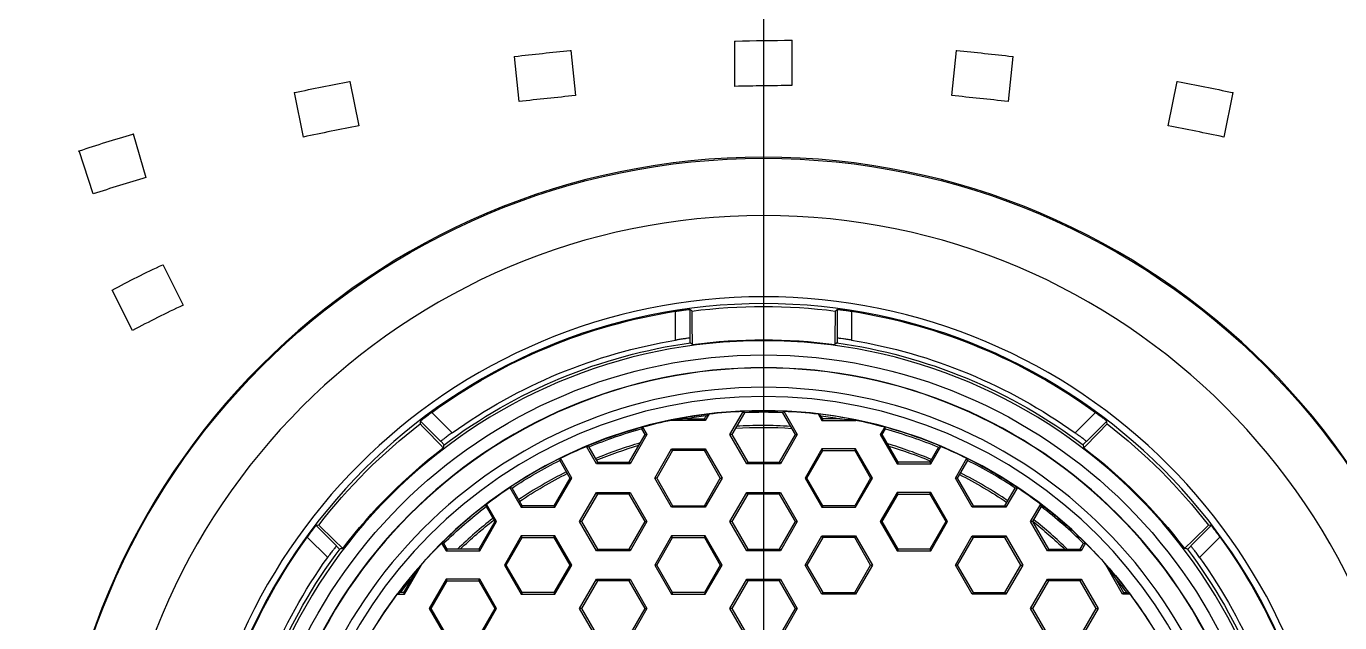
# Model space of a CAD drawing. Extents: x 0 to 474, y 0 to 347.
# Drawn here: x 132.24 to 155.33, y 139.22 to 149.7 of the extents above; entities that cross this region are included whole.
import ezdxf

# ---------------------------------------------------------------- set-up
doc = ezdxf.new("R2010")
doc.units = 0
doc.header["$LTSCALE"] = 10
doc.header["$MEASUREMENT"] = 0
doc.linetypes.add('CENTER', pattern=[2, 1.25, -0.25, 0.25, -0.25])
doc.layers.get('0').update_dxf_attribs({"linetype": 'CONTINUOUS'})

msp = doc.modelspace()

# ---------------------------------------------------------------- linework, layer by layer
at = {"color": 1, "linetype": 'CENTER'}
msp.add_line((145.204, 98.394), (145.204, 171.397), dxfattribs=at)
at = {"linetype": 'Continuous'}
for p, q in [((144.698, 148.641), (144.698, 149.436)), ((145.699, 149.449), (145.699, 148.654)), ((140.904, 148.375), (140.821, 149.165)), ((141.811, 149.268), (141.893, 148.478)), ((148.509, 148.478), (148.592, 149.268)), ((149.581, 149.165), (149.499, 148.375)), ((137.93, 148.727), (138.087, 147.948)), ((152.315, 147.948), (152.472, 148.727)), ((137.112, 147.751), (136.955, 148.531)), ((153.448, 148.531), (153.291, 147.751)), ((134.117, 147.805), (134.345, 147.043)), ((133.417, 146.752), (133.168, 147.506)), ((134.64, 145.51), (134.997, 144.798)), ((134.107, 144.352), (133.75, 145.064)), ((143.654, 144.184), (143.654, 144.691)), ((143.904, 144.725), (143.904, 144.22)), ((146.499, 144.22), (146.499, 144.725)), ((146.749, 144.691), (146.749, 144.184)), ((143.902, 144.222), (143.902, 144.135)), ((146.502, 144.135), (146.502, 144.222)), ((144.61, 142.525), (144.848, 142.938)), ((145.556, 142.938), (145.794, 142.525)), ((139.526, 142.407), (139.169, 142.764)), ((139.37, 142.916), (139.728, 142.558)), ((144.177, 142.775), (143.583, 142.775)), ((143.861, 142.804), (144.16, 142.804)), ((144.16, 142.804), (144.188, 142.852)), ((144.16, 142.804), (144.177, 142.775)), ((144.242, 142.888), (144.177, 142.775)), ((144.865, 142.91), (144.643, 142.525)), ((145.761, 142.525), (145.539, 142.91)), ((146.162, 142.888), (146.227, 142.775)), ((146.244, 142.804), (146.216, 142.852)), ((146.244, 142.804), (146.227, 142.775)), ((146.227, 142.775), (146.821, 142.775)), ((146.543, 142.804), (146.244, 142.804)), ((150.676, 142.558), (151.034, 142.916)), ((151.235, 142.764), (150.878, 142.407)), ((142.838, 142.041), (143.118, 142.525)), ((143.151, 142.525), (142.855, 142.012)), ((143.118, 142.525), (143.06, 142.625)), ((143.074, 142.659), (143.151, 142.525)), ((143.118, 142.525), (143.151, 142.525)), ((144.906, 142.012), (144.61, 142.525)), ((144.643, 142.525), (144.61, 142.525)), ((144.643, 142.525), (144.922, 142.041)), ((145.481, 142.041), (145.761, 142.525)), ((145.794, 142.525), (145.498, 142.012)), ((145.761, 142.525), (145.794, 142.525)), ((147.33, 142.659), (147.252, 142.525)), ((147.252, 142.525), (147.549, 142.012)), ((147.286, 142.525), (147.252, 142.525)), ((147.286, 142.525), (147.344, 142.625)), ((147.565, 142.041), (147.286, 142.525)), ((139.588, 142.348), (139.526, 142.41)), ((142.263, 142.012), (142.086, 142.318)), ((142.128, 142.304), (142.28, 142.041)), ((143.288, 141.762), (143.584, 142.275)), ((143.601, 142.246), (143.322, 141.762)), ((143.584, 142.275), (144.177, 142.275)), ((143.601, 142.246), (143.584, 142.275)), ((144.16, 142.246), (143.601, 142.246)), ((144.16, 142.246), (144.177, 142.275)), ((144.439, 141.762), (144.16, 142.246)), ((144.177, 142.275), (144.473, 141.762)), ((146.227, 142.275), (145.931, 141.762)), ((145.964, 141.762), (146.244, 142.246)), ((146.819, 142.275), (146.227, 142.275)), ((146.244, 142.246), (146.227, 142.275)), ((146.244, 142.246), (146.803, 142.246)), ((146.803, 142.246), (146.819, 142.275)), ((146.803, 142.246), (147.082, 141.762)), ((147.116, 141.762), (146.819, 142.275)), ((148.276, 142.304), (148.124, 142.041)), ((148.141, 142.012), (148.318, 142.318)), ((150.877, 142.41), (150.816, 142.348)), ((141.618, 142.071), (141.796, 141.762)), ((141.83, 141.762), (141.629, 142.11)), ((142.28, 142.041), (142.263, 142.012)), ((142.855, 142.012), (142.263, 142.012)), ((142.28, 142.041), (142.838, 142.041)), ((142.838, 142.041), (142.855, 142.012)), ((144.922, 142.041), (144.906, 142.012)), ((145.498, 142.012), (144.906, 142.012)), ((144.922, 142.041), (145.481, 142.041)), ((145.481, 142.041), (145.498, 142.012)), ((147.565, 142.041), (147.549, 142.012)), ((147.549, 142.012), (148.141, 142.012)), ((148.124, 142.041), (147.565, 142.041)), ((148.124, 142.041), (148.141, 142.012)), ((148.574, 141.762), (148.774, 142.11)), ((148.786, 142.071), (148.607, 141.762)), ((140.741, 141.597), (140.942, 141.249)), ((140.958, 141.278), (140.78, 141.588)), ((141.796, 141.762), (141.517, 141.278)), ((141.534, 141.249), (141.83, 141.762)), ((141.796, 141.762), (141.83, 141.762)), ((143.584, 141.249), (143.288, 141.762)), ((143.322, 141.762), (143.288, 141.762)), ((143.322, 141.762), (143.601, 141.278)), ((144.16, 141.278), (144.439, 141.762)), ((144.473, 141.762), (144.177, 141.249)), ((144.439, 141.762), (144.473, 141.762)), ((145.931, 141.762), (146.227, 141.249)), ((145.964, 141.762), (145.931, 141.762)), ((146.244, 141.278), (145.964, 141.762)), ((147.082, 141.762), (146.803, 141.278)), ((146.819, 141.249), (147.116, 141.762)), ((147.082, 141.762), (147.116, 141.762)), ((148.607, 141.762), (148.574, 141.762)), ((148.87, 141.249), (148.574, 141.762)), ((148.607, 141.762), (148.887, 141.278)), ((149.445, 141.278), (149.624, 141.588)), ((149.663, 141.597), (149.462, 141.249)), ((140.508, 140.999), (140.332, 141.305)), ((141.967, 140.999), (142.263, 141.512)), ((142.28, 141.483), (142, 140.999)), ((142.263, 141.512), (142.855, 141.512)), ((142.28, 141.483), (142.263, 141.512)), ((142.838, 141.483), (142.28, 141.483)), ((142.838, 141.483), (142.855, 141.512)), ((143.118, 140.999), (142.838, 141.483)), ((142.855, 141.512), (143.151, 140.999)), ((144.61, 140.999), (144.906, 141.512)), ((144.922, 141.483), (144.643, 140.999)), ((144.906, 141.512), (145.498, 141.512)), ((144.922, 141.483), (144.906, 141.512)), ((145.481, 141.483), (144.922, 141.483)), ((145.481, 141.483), (145.498, 141.512)), ((145.761, 140.999), (145.481, 141.483)), ((145.498, 141.512), (145.794, 140.999)), ((147.549, 141.512), (147.252, 140.999)), ((147.286, 140.999), (147.565, 141.483)), ((147.565, 141.483), (147.549, 141.512)), ((148.141, 141.512), (147.549, 141.512)), ((147.565, 141.483), (148.124, 141.483)), ((148.124, 141.483), (148.141, 141.512)), ((148.124, 141.483), (148.403, 140.999)), ((148.437, 140.999), (148.141, 141.512)), ((149.895, 140.999), (150.072, 141.305)), ((140.323, 141.262), (140.475, 140.999)), ((140.958, 141.278), (140.942, 141.249)), ((140.942, 141.249), (141.534, 141.249)), ((141.517, 141.278), (140.958, 141.278)), ((141.517, 141.278), (141.534, 141.249)), ((143.601, 141.278), (143.584, 141.249)), ((144.177, 141.249), (143.584, 141.249)), ((143.601, 141.278), (144.16, 141.278)), ((144.16, 141.278), (144.177, 141.249)), ((146.244, 141.278), (146.227, 141.249)), ((146.227, 141.249), (146.819, 141.249)), ((146.803, 141.278), (146.244, 141.278)), ((146.803, 141.278), (146.819, 141.249)), ((148.887, 141.278), (148.87, 141.249)), ((149.462, 141.249), (148.87, 141.249)), ((148.887, 141.278), (149.445, 141.278)), ((149.445, 141.278), (149.462, 141.249)), ((150.081, 141.262), (149.929, 140.999)), ((137.334, 140.929), (137.691, 140.572)), ((140.475, 140.999), (140.196, 140.515)), ((140.212, 140.486), (140.508, 140.999)), ((140.475, 140.999), (140.508, 140.999)), ((142, 140.999), (141.967, 140.999)), ((142.263, 140.486), (141.967, 140.999)), ((142, 140.999), (142.28, 140.515)), ((142.838, 140.515), (143.118, 140.999)), ((143.151, 140.999), (142.855, 140.486)), ((143.118, 140.999), (143.151, 140.999)), ((144.906, 140.486), (144.61, 140.999)), ((144.643, 140.999), (144.61, 140.999)), ((144.643, 140.999), (144.922, 140.515)), ((145.481, 140.515), (145.761, 140.999)), ((145.794, 140.999), (145.498, 140.486)), ((145.761, 140.999), (145.794, 140.999)), ((147.286, 140.999), (147.252, 140.999)), ((147.252, 140.999), (147.549, 140.486)), ((147.565, 140.515), (147.286, 140.999)), ((148.403, 140.999), (148.124, 140.515)), ((148.141, 140.486), (148.437, 140.999)), ((148.403, 140.999), (148.437, 140.999)), ((150.191, 140.486), (149.895, 140.999)), ((149.929, 140.999), (149.895, 140.999)), ((149.929, 140.999), (150.208, 140.515)), ((152.713, 140.572), (153.07, 140.929)), ((137.539, 140.37), (137.181, 140.728)), ((139.542, 140.621), (139.62, 140.486)), ((139.637, 140.515), (139.579, 140.616)), ((140.942, 140.749), (140.645, 140.236)), ((140.679, 140.236), (140.958, 140.72)), ((140.958, 140.72), (140.942, 140.749)), ((141.534, 140.749), (140.942, 140.749)), ((140.958, 140.72), (141.517, 140.72)), ((141.517, 140.72), (141.534, 140.749)), ((141.517, 140.72), (141.796, 140.236)), ((141.83, 140.236), (141.534, 140.749)), ((143.584, 140.749), (143.288, 140.236)), ((143.322, 140.236), (143.601, 140.72)), ((144.177, 140.749), (143.584, 140.749)), ((143.601, 140.72), (143.584, 140.749)), ((143.601, 140.72), (144.16, 140.72)), ((144.16, 140.72), (144.177, 140.749)), ((144.16, 140.72), (144.439, 140.236)), ((144.473, 140.236), (144.177, 140.749)), ((145.931, 140.236), (146.227, 140.749)), ((146.244, 140.72), (145.964, 140.236)), ((146.227, 140.749), (146.819, 140.749)), ((146.244, 140.72), (146.227, 140.749)), ((146.803, 140.72), (146.244, 140.72)), ((146.803, 140.72), (146.819, 140.749)), ((147.082, 140.236), (146.803, 140.72)), ((146.819, 140.749), (147.116, 140.236)), ((148.574, 140.236), (148.87, 140.749)), ((148.887, 140.72), (148.607, 140.236)), ((148.87, 140.749), (149.462, 140.749)), ((148.887, 140.72), (148.87, 140.749)), ((149.445, 140.72), (148.887, 140.72)), ((149.445, 140.72), (149.462, 140.749)), ((149.725, 140.236), (149.445, 140.72)), ((149.462, 140.749), (149.758, 140.236)), ((150.767, 140.515), (150.825, 140.616)), ((150.861, 140.621), (150.784, 140.486)), ((153.222, 140.728), (152.864, 140.37)), ((137.688, 140.571), (137.75, 140.509)), ((139.637, 140.515), (139.62, 140.486)), ((139.62, 140.486), (140.212, 140.486)), ((140.196, 140.515), (139.637, 140.515)), ((140.196, 140.515), (140.212, 140.486)), ((142.28, 140.515), (142.263, 140.486)), ((142.855, 140.486), (142.263, 140.486)), ((142.28, 140.515), (142.838, 140.515)), ((142.838, 140.515), (142.855, 140.486)), ((144.922, 140.515), (144.906, 140.486)), ((145.498, 140.486), (144.906, 140.486)), ((144.922, 140.515), (145.481, 140.515)), ((145.481, 140.515), (145.498, 140.486)), ((147.565, 140.515), (147.549, 140.486)), ((147.549, 140.486), (148.141, 140.486)), ((148.124, 140.515), (147.565, 140.515)), ((148.124, 140.515), (148.141, 140.486)), ((150.208, 140.515), (150.191, 140.486)), ((150.784, 140.486), (150.191, 140.486)), ((150.208, 140.515), (150.767, 140.515)), ((150.767, 140.515), (150.784, 140.486)), ((152.654, 140.509), (152.716, 140.571)), ((138.891, 139.723), (139.188, 140.238)), ((140.679, 140.236), (140.645, 140.236)), ((140.645, 140.236), (140.942, 139.723)), ((140.958, 139.752), (140.679, 140.236)), ((141.796, 140.236), (141.517, 139.752)), ((141.534, 139.723), (141.83, 140.236)), ((141.796, 140.236), (141.83, 140.236)), ((143.288, 140.236), (143.584, 139.723)), ((143.322, 140.236), (143.288, 140.236)), ((143.601, 139.752), (143.322, 140.236)), ((144.439, 140.236), (144.16, 139.752)), ((144.177, 139.723), (144.473, 140.236)), ((144.439, 140.236), (144.473, 140.236)), ((146.227, 139.723), (145.931, 140.236)), ((145.964, 140.236), (145.931, 140.236)), ((145.964, 140.236), (146.244, 139.752)), ((146.803, 139.752), (147.082, 140.236)), ((147.116, 140.236), (146.819, 139.723)), ((147.082, 140.236), (147.116, 140.236)), ((148.87, 139.723), (148.574, 140.236)), ((148.607, 140.236), (148.574, 140.236)), ((148.607, 140.236), (148.887, 139.752)), ((149.445, 139.752), (149.725, 140.236)), ((149.758, 140.236), (149.462, 139.723)), ((149.725, 140.236), (149.758, 140.236)), ((151.513, 139.723), (151.216, 140.238)), ((139.024, 140.011), (138.874, 139.752)), ((139.62, 139.986), (139.324, 139.473)), ((139.357, 139.473), (139.637, 139.957)), ((139.637, 139.957), (139.62, 139.986)), ((140.212, 139.986), (139.62, 139.986)), ((139.637, 139.957), (140.196, 139.957)), ((140.196, 139.957), (140.212, 139.986)), ((140.196, 139.957), (140.475, 139.473)), ((140.508, 139.473), (140.212, 139.986)), ((141.967, 139.473), (142.263, 139.986)), ((142.28, 139.957), (142, 139.473)), ((142.28, 139.957), (142.263, 139.986)), ((142.263, 139.986), (142.855, 139.986)), ((142.838, 139.957), (142.28, 139.957)), ((142.838, 139.957), (142.855, 139.986)), ((143.118, 139.473), (142.838, 139.957)), ((142.855, 139.986), (143.151, 139.473)), ((144.61, 139.473), (144.906, 139.986)), ((144.922, 139.957), (144.643, 139.473)), ((144.922, 139.957), (144.906, 139.986)), ((144.906, 139.986), (145.498, 139.986)), ((145.481, 139.957), (144.922, 139.957)), ((145.481, 139.957), (145.498, 139.986)), ((145.761, 139.473), (145.481, 139.957)), ((145.498, 139.986), (145.794, 139.473)), ((149.895, 139.473), (150.191, 139.986)), ((150.208, 139.957), (149.929, 139.473)), ((150.208, 139.957), (150.191, 139.986)), ((150.191, 139.986), (150.784, 139.986)), ((150.767, 139.957), (150.208, 139.957)), ((150.767, 139.957), (150.784, 139.986)), ((151.046, 139.473), (150.767, 139.957)), ((150.784, 139.986), (151.08, 139.473)), ((151.38, 140.011), (151.53, 139.752)), ((138.76, 139.723), (138.891, 139.723)), ((138.874, 139.752), (138.818, 139.752)), ((138.874, 139.752), (138.891, 139.723)), ((140.958, 139.752), (140.942, 139.723)), ((140.942, 139.723), (141.534, 139.723)), ((141.517, 139.752), (140.958, 139.752)), ((141.517, 139.752), (141.534, 139.723)), ((143.601, 139.752), (143.584, 139.723)), ((143.584, 139.723), (144.177, 139.723)), ((144.16, 139.752), (143.601, 139.752)), ((144.16, 139.752), (144.177, 139.723)), ((146.244, 139.752), (146.227, 139.723)), ((146.819, 139.723), (146.227, 139.723)), ((146.244, 139.752), (146.803, 139.752)), ((146.803, 139.752), (146.819, 139.723)), ((148.887, 139.752), (148.87, 139.723)), ((149.462, 139.723), (148.87, 139.723)), ((148.887, 139.752), (149.445, 139.752)), ((149.445, 139.752), (149.462, 139.723)), ((151.53, 139.752), (151.513, 139.723)), ((151.644, 139.723), (151.513, 139.723)), ((151.53, 139.752), (151.586, 139.752)), ((139.357, 139.473), (139.324, 139.473)), ((139.324, 139.473), (139.62, 138.96)), ((139.637, 138.989), (139.357, 139.473)), ((140.475, 139.473), (140.196, 138.989)), ((140.212, 138.96), (140.508, 139.473)), ((140.475, 139.473), (140.508, 139.473)), ((142, 139.473), (141.967, 139.473)), ((142.263, 138.96), (141.967, 139.473)), ((142, 139.473), (142.28, 138.989)), ((142.838, 138.989), (143.118, 139.473)), ((143.151, 139.473), (142.855, 138.96)), ((143.118, 139.473), (143.151, 139.473)), ((144.906, 138.96), (144.61, 139.473)), ((144.643, 139.473), (144.61, 139.473)), ((144.643, 139.473), (144.922, 138.989)), ((145.481, 138.989), (145.761, 139.473)), ((145.794, 139.473), (145.498, 138.96)), ((145.761, 139.473), (145.794, 139.473)), ((149.929, 139.473), (149.895, 139.473)), ((150.191, 138.96), (149.895, 139.473)), ((149.929, 139.473), (150.208, 138.989)), ((150.767, 138.989), (151.046, 139.473)), ((151.08, 139.473), (150.784, 138.96)), ((151.046, 139.473), (151.08, 139.473))]:
    msp.add_line(p, q, dxfattribs=at)
at = {"linetype": 'Continuous', "extrusion": (0, 0, -1)}
for radius in [12.5, 11.477, 10.05, 9.93, 9.279, 8.805, 8.8, 8.461, 8.3, 8.054]:
    msp.add_circle((-145.202, 134.896), radius, dxfattribs=at)
at = {"linetype": 'Continuous'}
for radius in [12.482, 9.029]:
    msp.add_circle((145.202, 134.896), radius, dxfattribs=at)
at = {"linetype": 'Continuous', "extrusion": (0, 0, -1)}
for centre, radius, start, end in [((-142.624, 128.473), 18.815, 61.859, 64.8892), ((-145.202, 134.896), 9.88, 82.677, 97.323), ((-145.202, 134.896), 9.917, 53.978, 81.022), ((-145.202, 134.896), 9.917, 98.978, 126.022), ((-145.202, 134.896), 9.33, 52.9304, 82.0696), ((-145.202, 134.896), 9.417, 54.459, 80.541), ((-145.202, 134.896), 9.296, 82.2761, 97.7239), ((-145.202, 134.896), 9.33, 97.9304, 127.0696), ((-145.202, 134.896), 9.417, 99.459, 125.541), ((-145.202, 134.896), 8.05, 83.1523, 87.4811), ((-145.202, 134.896), 8.05, 87.4811, 92.5189), ((-145.202, 134.896), 8.05, 92.5189, 96.8477), ((-145.202, 134.896), 9.88, 37.677, 52.323), ((-145.202, 134.896), 8.05, 74.6706, 78.3889), ((-145.202, 134.896), 8.05, 78.391, 83.1523), ((-145.202, 134.896), 8.021, 97.2625, 99.6239), ((-145.202, 134.896), 8.05, 101.6111, 105.3294), ((-145.202, 134.896), 9.88, 127.677, 142.323), ((-145.202, 134.896), 8.05, 67.2286, 74.6706), ((-145.181, 134.986), 7.667, 86.4669, 93.8566), ((-145.202, 134.896), 8.021, 105.4892, 112.5365), ((-145.202, 134.896), 9.296, 37.2761, 52.7239), ((-145.202, 134.896), 8.05, 63.6532, 67.2286), ((-145.181, 134.986), 7.667, 67.6083, 73.5582), ((-145.181, 134.986), 7.667, 106.835, 112.6662), ((-145.202, 134.896), 8.05, 112.7714, 116.3468), ((-145.202, 134.896), 9.296, 127.2761, 142.7239), ((-145.202, 134.896), 8.021, 56.541, 63.459), ((-145.202, 134.896), 8.05, 116.3468, 123.6532), ((-145.181, 134.986), 7.667, 56.1806, 63.418), ((-145.181, 134.986), 7.667, 116.8539, 124.0914), ((-145.202, 134.896), 8.05, 52.7714, 56.3468), ((-145.202, 134.896), 8.05, 123.6532, 127.2286), ((-145.202, 134.896), 8.05, 127.2286, 134.6706), ((-145.202, 134.896), 8.021, 45.4892, 52.5365), ((-145.181, 134.986), 7.667, 46.1513, 51.9852), ((-145.181, 134.986), 7.667, 128.2867, 133.8497), ((-145.202, 134.896), 9.917, 8.978, 36.022), ((-145.202, 134.896), 8.05, 41.6111, 45.3294), ((-145.202, 134.896), 8.05, 134.6706, 138.3889), ((-145.202, 134.896), 9.917, 143.978, 171.022), ((-145.202, 134.896), 9.33, 7.9304, 37.0696), ((-145.202, 134.896), 9.33, 142.9304, 172.0696), ((-145.202, 134.896), 9.417, 9.459, 35.541), ((-145.202, 134.896), 8.05, 138.391, 143.1523), ((-145.202, 134.896), 9.417, 144.459, 170.541), ((-145.202, 134.896), 8.021, 37.2625, 39.6239), ((-145.202, 134.896), 8.05, 32.5189, 36.8477), ((-145.202, 134.896), 8.05, 143.1523, 147.4811)]:
    msp.add_arc(centre, radius, start, end, dxfattribs=at)
at = {"linetype": 'Continuous'}
for centre, radius, start, end in [((142.624, 128.473), 18.019, 115.0438, 118.208), ((145.202, 134.896), 8.021, 97.2625, 99.6239), ((145.202, 134.896), 8.021, 87.5946, 92.4054), ((145.202, 134.896), 8.05, 78.391, 83.1523), ((145.202, 134.896), 8.021, 105.4892, 112.5365), ((145.181, 134.986), 7.7, 90, 93.3694), ((145.181, 134.986), 7.7, 86.3044, 90), ((145.202, 134.896), 8.05, 67.2286, 74.6706), ((145.181, 134.986), 7.7, 106.1888, 112.4325), ((145.181, 134.986), 7.7, 67.2975, 73.4231), ((145.202, 134.896), 8.05, 116.3468, 123.6532), ((145.202, 134.896), 8.021, 56.541, 63.459), ((145.181, 134.986), 7.7, 116.6006, 123.8062), ((145.181, 134.986), 7.7, 55.9237, 63.1294), ((145.202, 134.896), 8.05, 127.2286, 134.6706), ((145.202, 134.896), 8.021, 45.4892, 52.5365), ((145.181, 134.986), 7.7, 127.9856, 134.1112), ((145.181, 134.986), 7.7, 45.8887, 51.7444), ((145.202, 134.896), 8.05, 138.391, 143.1523), ((145.202, 134.896), 8.021, 37.2625, 39.6239)]:
    msp.add_arc(centre, radius, start, end, dxfattribs=at)
for centre, major_axis, ratio, start_param, end_param in [((102.115, 134.829), (47.684, 0.072), 0.428699, 0.500161, 0.501829), ((186.686, 135.207), (46.066, 0.335), 0.433149, 2.627668, 2.629368), ((109.892, 134.834), (39.642, 0.067), 0.454966, 0.536345, 0.538207), ((180.012, 134.97), (39.137, 0.081), 0.456554, 2.598416, 2.600292), ((174.51, 164.57), (32.535, 32.929), 0.432531, 2.629389, 2.631084), ((115.636, 164.729), (-32.799, 33.087), 0.431708, 3.649844, 3.651534), ((172.431, 161.087), (30.354, 29.23), 0.447144, 2.626337, 2.628135), ((121.121, 159.288), (-27.123, 27.46), 0.458254, 3.688332, 3.690223), ((115.095, 104.887), (33.357, 33.251), 0.430302, 0.504435, 0.506114), ((175.239, 105), (-33.288, 33.136), 0.43066, 5.776102, 5.777784), ((121.033, 111.206), (27.239, 26.72), 0.459634, 0.551265, 0.553169), ((170.352, 109.488), (-28.207, 28.485), 0.453565, 5.749269, 5.751119)]:
    msp.add_ellipse(centre, major_axis=major_axis, ratio=ratio, start_param=start_param, end_param=end_param, dxfattribs=at)
for points, degree, knots in [([(191.419, 138.884), (191.279, 139.426), (191, 140.511), (190.17, 142.59), (188.837, 145.049), (186.817, 147.714), (184.477, 150.085), (181.907, 152.176), (179.167, 154.011), (176.296, 155.618), (172.326, 157.485), (167.172, 159.326), (161.86, 160.565), (157.563, 161.215), (155.125, 161.456), (153.765, 161.548), (153.491, 161.565)], 3, [0, 0, 0, 0, 0.035512, 0.071015, 0.141937, 0.21272, 0.283328, 0.353864, 0.423782, 0.493639, 0.563819, 0.704051, 0.84303, 0.912598, 0.98245, 1, 1, 1, 1]), ([(129.724, 158.552), (129.528, 158.485), (128.561, 158.147), (126.858, 157.497), (124.666, 156.533), (122.573, 155.483), (120.577, 154.344), (118.67, 153.107), (116.967, 151.848), (115.451, 150.579), (114.114, 149.321), (112.855, 147.974), (111.687, 146.539), (110.68, 145.092), (109.827, 143.644), (109.123, 142.213), (108.53, 140.719), (108.063, 139.165), (107.734, 137.559), (107.556, 135.915), (107.537, 134.263), (107.677, 132.627), (107.967, 131.024), (108.4, 129.461), (108.962, 127.949), (109.685, 126.405), (110.58, 124.848), (111.651, 123.3), (112.823, 121.854), (114.077, 120.508), (115.517, 119.147), (117.163, 117.785), (119.023, 116.442), (120.968, 115.212), (122.985, 114.092), (125.071, 113.072), (127.232, 112.144), (129.479, 111.305), (132.019, 110.485), (134.868, 109.722), (137.288, 109.213), (139.027, 108.909), (140.014, 108.753), (140.934, 108.623), (141.75, 108.519), (142.428, 108.441), (142.977, 108.383), (143.409, 108.34), (143.767, 108.307), (144.105, 108.277), (144.499, 108.245), (145.056, 108.203), (145.762, 108.157), (146.573, 108.113), (147.414, 108.079), (148.418, 108.051), (149.609, 108.038), (151.01, 108.051), (152.508, 108.097), (153.831, 108.167), (154.954, 108.247), (155.823, 108.321), (156.635, 108.4), (157.343, 108.478), (157.925, 108.548), (158.368, 108.604), (158.684, 108.647), (158.922, 108.679), (159.171, 108.714), (159.495, 108.761), (159.922, 108.826), (160.453, 108.91), (161.083, 109.016), (162.055, 109.19), (163.381, 109.451), (165.065, 109.827), (166.869, 110.283), (168.105, 110.635), (168.741, 110.827)], 3, [0, 0, 0, 0, 0.005742, 0.028353, 0.050412, 0.071974, 0.093053, 0.113881, 0.134712, 0.151467, 0.16837, 0.185271, 0.202192, 0.219257, 0.233714, 0.248349, 0.263016, 0.277806, 0.29283, 0.307947, 0.323104, 0.338082, 0.352927, 0.367739, 0.38254, 0.397154, 0.414529, 0.431827, 0.44887, 0.465717, 0.482459, 0.503436, 0.524588, 0.545738, 0.566953, 0.588319, 0.609914, 0.631997, 0.654689, 0.683787, 0.713643, 0.723202, 0.73271, 0.741335, 0.748942, 0.755531, 0.760246, 0.764255, 0.767559, 0.770216, 0.77366, 0.778508, 0.785704, 0.79324, 0.800988, 0.808949, 0.820926, 0.833811, 0.84763, 0.862377, 0.870475, 0.87882, 0.886554, 0.89313, 0.898549, 0.902809, 0.905526, 0.907404, 0.909458, 0.912481, 0.916473, 0.921432, 0.927359, 0.934152, 0.948788, 0.964639, 0.981707, 1, 1, 1, 1]), ([(112.593, 134.895), (112.593, 138.529), (114.07, 142.022), (118.508, 147.646), (121.419, 149.865), (127.763, 153.308), (131.114, 154.517), (138.089, 156.15), (141.672, 156.555), (148.808, 156.604), (152.42, 156.253), (159.366, 154.697), (162.788, 153.475), (169.046, 150.015), (171.946, 147.754), (176.303, 142.075), (177.73, 138.523), (177.747, 133.148), (177.411, 131.336), (176.168, 127.957), (175.258, 126.371), (172.002, 122.085), (169.121, 119.818), (159.646, 114.569), (152.425, 113.171), (138.15, 113.257), (130.912, 114.781), (121.463, 119.901), (118.532, 122.123), (114.083, 127.741), (112.592, 131.262), (112.593, 134.895)], 3, [0, 0, 0, 0, 0.0625, 0.0625, 0.125, 0.125, 0.1875, 0.1875, 0.25, 0.25, 0.3125, 0.3125, 0.375, 0.375, 0.4375, 0.4375, 0.5, 0.5, 0.53125, 0.53125, 0.5625, 0.5625, 0.625, 0.625, 0.75, 0.75, 0.875, 0.875, 0.9375, 0.9375, 1, 1, 1, 1]), ([(174.846, 134.961), (174.803, 136.61), (174.51, 138.217), (173.315, 141.296), (172.472, 142.704), (169.408, 146.581), (166.758, 148.587), (161.045, 151.693), (157.952, 152.803), (151.608, 154.283), (148.397, 154.648), (138.658, 154.72), (132.109, 153.427), (123.509, 148.714), (120.866, 146.66), (116.883, 141.497), (115.577, 138.265), (115.539, 131.751), (116.81, 128.499), (120.742, 123.302), (123.368, 121.226), (129.056, 118.05), (132.162, 116.921), (138.477, 115.46), (141.765, 115.112), (148.259, 115.125), (151.52, 115.48), (157.88, 116.937), (160.937, 118.017), (166.72, 121.127), (169.379, 123.138), (172.432, 126.965), (173.289, 128.389), (174.19, 130.672), (174.43, 131.45), (174.749, 133.05), (174.803, 133.88), (174.843, 134.708)], 3, [0, 0, 0, 0, 0.03125, 0.03125, 0.0625, 0.0625, 0.125, 0.125, 0.1875, 0.1875, 0.25, 0.25, 0.375, 0.375, 0.4375, 0.4375, 0.5, 0.5, 0.5625, 0.5625, 0.625, 0.625, 0.6875, 0.6875, 0.75, 0.75, 0.8125, 0.8125, 0.875, 0.875, 0.9375, 0.9375, 0.96875, 0.96875, 0.984375, 0.984375, 1, 1, 1, 1]), ([(174.546, 134.839), (174.525, 134.032), (174.464, 133.23), (174.15, 131.654), (173.919, 130.879), (173.043, 128.631), (172.208, 127.235), (169.21, 123.447), (166.591, 121.456), (160.926, 118.375), (157.858, 117.275), (151.574, 115.807), (148.347, 115.439), (141.893, 115.398), (138.66, 115.722), (132.366, 117.145), (129.298, 118.241), (123.647, 121.351), (121.051, 123.375), (118.109, 127.204), (117.296, 128.614), (116.169, 131.626), (115.862, 133.23), (115.856, 136.443), (116.155, 138.05), (117.271, 141.069), (118.079, 142.48), (121.007, 146.323), (123.595, 148.356), (129.234, 151.488), (132.296, 152.597), (138.585, 154.044), (141.817, 154.383), (148.272, 154.365), (151.5, 154.01), (157.79, 152.567), (160.857, 151.478), (166.536, 148.421), (169.164, 146.439), (172.177, 142.666), (173.017, 141.27), (173.904, 139.027), (174.142, 138.257), (174.453, 136.678), (174.504, 135.881), (174.543, 135.069)], 3, [0, 0, 0, 0, 0.015625, 0.015625, 0.03125, 0.03125, 0.0625, 0.0625, 0.125, 0.125, 0.1875, 0.1875, 0.25, 0.25, 0.3125, 0.3125, 0.375, 0.375, 0.4375, 0.4375, 0.46875, 0.46875, 0.5, 0.5, 0.53125, 0.53125, 0.5625, 0.5625, 0.625, 0.625, 0.6875, 0.6875, 0.75, 0.75, 0.8125, 0.8125, 0.875, 0.875, 0.9375, 0.9375, 0.96875, 0.96875, 0.984375, 0.984375, 1, 1, 1, 1]), ([(174.5, 134.84), (174.458, 133.236), (174.167, 131.632), (172.978, 128.602), (172.141, 127.216), (169.107, 123.41), (166.486, 121.442), (160.848, 118.394), (157.795, 117.304), (151.541, 115.85), (148.375, 115.489), (138.77, 115.416), (132.322, 116.674), (123.817, 121.289), (121.2, 123.3), (117.241, 128.368), (115.93, 131.539), (115.88, 137.981), (117.146, 141.181), (121.045, 146.295), (123.637, 148.33), (132.094, 153.018), (138.6, 154.34), (151.409, 154.316), (157.876, 153.006), (166.431, 148.437), (169.067, 146.463), (172.093, 142.709), (172.95, 141.3), (173.844, 139.061), (174.085, 138.295), (174.403, 136.71), (174.458, 135.885), (174.497, 135.067)], 3, [0, 0, 0, 0, 0.03125, 0.03125, 0.0625, 0.0625, 0.125, 0.125, 0.1875, 0.1875, 0.25, 0.25, 0.375, 0.375, 0.4375, 0.4375, 0.5, 0.5, 0.5625, 0.5625, 0.625, 0.625, 0.75, 0.75, 0.875, 0.875, 0.9375, 0.9375, 0.96875, 0.96875, 0.984375, 0.984375, 1, 1, 1, 1]), ([(173.007, 134.995), (172.991, 135.332), (172.975, 135.572), (172.956, 135.887), (172.931, 136.148), (172.903, 136.455), (172.864, 136.722), (172.824, 137.007), (172.765, 137.286), (172.653, 137.824), (172.474, 138.383), (172.304, 138.915), (172.082, 139.445), (171.651, 140.477), (171.03, 141.471), (170.634, 142.105), (170.166, 142.714), (169.94, 143.009), (169.692, 143.303), (168.287, 144.976), (166.381, 146.418), (164.647, 147.73), (162.536, 148.823), (160.568, 149.842), (158.374, 150.614), (156.294, 151.347), (154.039, 151.848), (151.839, 152.338), (149.561, 152.585), (147.325, 152.829), (145.048, 152.835), (142.762, 152.842), (140.532, 152.609), (138.246, 152.37), (136.054, 151.882), (133.801, 151.381), (131.725, 150.635), (129.532, 149.848), (127.573, 148.802), (125.488, 147.688), (123.777, 146.341), (121.903, 144.867), (120.534, 143.156), (119.806, 142.245), (119.241, 141.292), (118.643, 140.281), (118.236, 139.238), (117.818, 138.163), (117.606, 137.049), (117.389, 135.909), (117.406, 133.646), (117.639, 132.509), (117.866, 131.404), (118.299, 130.335), (118.718, 129.3), (119.326, 128.299), (119.902, 127.351), (120.641, 126.446), (122.028, 124.751), (123.916, 123.294), (124.795, 122.615), (125.774, 121.995), (126.715, 121.398), (127.741, 120.861), (129.705, 119.833), (131.903, 119.063), (133.973, 118.337), (136.216, 117.854), (138.389, 117.385), (140.656, 117.16), (142.891, 116.939), (145.184, 116.957), (147.448, 116.976), (149.672, 117.229), (151.929, 117.486), (154.11, 117.98), (156.379, 118.494), (158.467, 119.24), (160.649, 120.02), (162.6, 121.041), (163.624, 121.577), (164.563, 122.167), (165.551, 122.788), (166.436, 123.464), (168.325, 124.907), (169.717, 126.576), (170.47, 127.479), (171.056, 128.424), (171.672, 129.419), (172.097, 130.446), (172.317, 130.979), (172.487, 131.522), (172.658, 132.072), (172.773, 132.62), (172.833, 132.902), (172.874, 133.176), (172.914, 133.446), (172.942, 133.739), (172.992, 134.25), (173.008, 134.878)], 2, [0, 0, 0, 0.003906, 0.003906, 0.007812, 0.007812, 0.011719, 0.011719, 0.015625, 0.015625, 0.023438, 0.023438, 0.03125, 0.03125, 0.046875, 0.046875, 0.057292, 0.057292, 0.0625, 0.0625, 0.09375, 0.09375, 0.125, 0.125, 0.15625, 0.15625, 0.1875, 0.1875, 0.21875, 0.21875, 0.25, 0.25, 0.28125, 0.28125, 0.3125, 0.3125, 0.34375, 0.34375, 0.375, 0.375, 0.40625, 0.40625, 0.4375, 0.4375, 0.453125, 0.453125, 0.46875, 0.46875, 0.484375, 0.484375, 0.5, 0.515625, 0.515625, 0.53125, 0.53125, 0.546875, 0.546875, 0.5625, 0.5625, 0.59375, 0.59375, 0.609375, 0.609375, 0.625, 0.625, 0.65625, 0.65625, 0.6875, 0.6875, 0.71875, 0.71875, 0.75, 0.75, 0.78125, 0.78125, 0.8125, 0.8125, 0.84375, 0.84375, 0.875, 0.875, 0.890625, 0.890625, 0.90625, 0.90625, 0.9375, 0.9375, 0.953125, 0.953125, 0.96875, 0.96875, 0.976562, 0.976562, 0.984375, 0.984375, 0.988281, 0.988281, 0.992188, 0.992188, 1, 1, 1]), ([(144.691, 149.436), (144.696, 149.436), (144.7, 149.436), (144.705, 149.437), (145.032, 149.445), (145.365, 149.449), (145.692, 149.449), (145.697, 149.449), (145.701, 149.449), (145.706, 149.449)], 3, [0, 0, 0, 0, 0.000027, 0.000027, 0.000027, 0.999973, 0.999973, 0.999973, 1, 1, 1, 1]), ([(140.815, 149.165), (140.819, 149.165), (140.824, 149.166), (140.828, 149.166), (141.151, 149.204), (141.481, 149.238), (141.804, 149.268), (141.809, 149.268), (141.813, 149.269), (141.818, 149.269)], 3, [0, 0, 0, 0, 0.000027, 0.000027, 0.000027, 0.999973, 0.999973, 0.999973, 1, 1, 1, 1]), ([(148.585, 149.269), (148.589, 149.269), (148.594, 149.268), (148.599, 149.268), (148.922, 149.238), (149.252, 149.204), (149.574, 149.166), (149.579, 149.166), (149.584, 149.165), (149.588, 149.165)], 3, [0, 0, 0, 0, 0.000027, 0.000027, 0.000027, 0.999973, 0.999973, 0.999973, 1, 1, 1, 1]), ([(136.948, 148.529), (136.953, 148.53), (136.957, 148.531), (136.962, 148.532), (137.279, 148.6), (137.604, 148.666), (137.924, 148.726), (137.928, 148.727), (137.933, 148.728), (137.937, 148.728)], 3, [0, 0, 0, 0, 0.000027, 0.000027, 0.000027, 0.999973, 0.999973, 0.999973, 1, 1, 1, 1]), ([(152.466, 148.728), (152.47, 148.728), (152.475, 148.727), (152.479, 148.726), (152.798, 148.666), (153.123, 148.6), (153.441, 148.532), (153.446, 148.531), (153.45, 148.53), (153.455, 148.529)], 3, [0, 0, 0, 0, 0.000027, 0.000027, 0.000027, 0.999973, 0.999973, 0.999973, 1, 1, 1, 1]), ([(141.893, 148.478), (141.729, 148.462), (141.564, 148.445), (141.234, 148.411), (141.069, 148.393), (140.904, 148.375)], 3, [0, 0, 0, 0, 0.498337, 0.498337, 1, 1, 1, 1]), ([(145.699, 148.654), (145.532, 148.653), (145.365, 148.652), (145.031, 148.647), (144.865, 148.645), (144.698, 148.641)], 3, [0, 0, 0, 0, 0.500652, 0.500652, 1, 1, 1, 1]), ([(149.499, 148.375), (149.334, 148.393), (149.168, 148.411), (148.838, 148.445), (148.674, 148.462), (148.509, 148.478)], 3, [0, 0, 0, 0, 0.501663, 0.501663, 1, 1, 1, 1]), ([(133.161, 147.504), (133.166, 147.506), (133.17, 147.507), (133.175, 147.509), (133.483, 147.61), (133.799, 147.71), (134.111, 147.803), (134.115, 147.804), (134.119, 147.805), (134.124, 147.807)], 3, [0, 0, 0, 0, 0.000028, 0.000028, 0.000028, 0.999972, 0.999972, 0.999972, 1, 1, 1, 1]), ([(138.087, 147.948), (137.926, 147.917), (137.764, 147.885), (137.439, 147.819), (137.275, 147.786), (137.112, 147.751)], 3, [0, 0, 0, 0, 0.496798, 0.496798, 1, 1, 1, 1]), ([(153.291, 147.751), (153.127, 147.786), (152.964, 147.819), (152.639, 147.885), (152.477, 147.917), (152.315, 147.948)], 3, [0, 0, 0, 0, 0.503202, 0.503202, 1, 1, 1, 1]), ([(134.345, 147.043), (134.19, 146.996), (134.035, 146.948), (133.725, 146.851), (133.571, 146.801), (133.417, 146.752)], 3, [0, 0, 0, 0, 0.500077, 0.500077, 1, 1, 1, 1]), ([(143.654, 144.691), (143.682, 144.695), (143.711, 144.7), (143.764, 144.708), (143.79, 144.711), (143.833, 144.717), (143.853, 144.719), (143.882, 144.723), (143.893, 144.724), (143.899, 144.725), (143.904, 144.725)], 3, [0, 0, 0, 0, 0.219051, 0.219051, 0.438212, 0.438212, 0.655717, 0.655717, 0.870984, 1, 1, 1, 1]), ([(146.499, 144.725), (146.514, 144.724), (146.523, 144.723), (146.537, 144.721), (146.572, 144.717), (146.594, 144.714), (146.641, 144.707), (146.667, 144.704), (146.712, 144.697), (146.731, 144.694), (146.749, 144.691)], 3, [0, 0, 0, 0, 0.213609, 0.427182, 0.427182, 0.641332, 0.641332, 0.857203, 0.857203, 1, 1, 1, 1]), ([(143.904, 144.22), (143.89, 144.219), (143.88, 144.218), (143.866, 144.216), (143.832, 144.212), (143.81, 144.209), (143.763, 144.202), (143.737, 144.198), (143.692, 144.191), (143.673, 144.188), (143.654, 144.184)], 3, [0, 0, 0, 0, 0.213319, 0.426599, 0.426599, 0.640525, 0.640525, 0.856363, 0.856363, 1, 1, 1, 1]), ([(146.749, 144.184), (146.721, 144.189), (146.693, 144.194), (146.639, 144.202), (146.614, 144.206), (146.57, 144.212), (146.551, 144.214), (146.522, 144.218), (146.511, 144.219), (146.505, 144.22), (146.499, 144.22)], 3, [0, 0, 0, 0, 0.21937, 0.21937, 0.438862, 0.438862, 0.656515, 0.656515, 0.871682, 1, 1, 1, 1]), ([(139.169, 142.764), (139.18, 142.773), (139.188, 142.779), (139.199, 142.788), (139.226, 142.809), (139.244, 142.822), (139.281, 142.851), (139.303, 142.867), (139.34, 142.894), (139.355, 142.905), (139.37, 142.916)], 3, [0, 0, 0, 0, 0.213609, 0.427182, 0.427182, 0.641332, 0.641332, 0.857203, 0.857203, 1, 1, 1, 1]), ([(151.034, 142.916), (151.057, 142.9), (151.08, 142.882), (151.123, 142.85), (151.144, 142.835), (151.179, 142.808), (151.194, 142.796), (151.217, 142.778), (151.226, 142.771), (151.23, 142.767), (151.235, 142.764)], 3, [0, 0, 0, 0, 0.219051, 0.219051, 0.438212, 0.438212, 0.655717, 0.655717, 0.870984, 1, 1, 1, 1]), ([(139.728, 142.558), (139.705, 142.542), (139.681, 142.525), (139.638, 142.493), (139.617, 142.477), (139.582, 142.451), (139.567, 142.439), (139.543, 142.421), (139.535, 142.414), (139.53, 142.411), (139.526, 142.407)], 3, [0, 0, 0, 0, 0.21937, 0.21937, 0.438862, 0.438862, 0.656515, 0.656515, 0.871682, 1, 1, 1, 1]), ([(150.878, 142.407), (150.867, 142.416), (150.859, 142.422), (150.848, 142.431), (150.82, 142.452), (150.803, 142.465), (150.765, 142.493), (150.743, 142.509), (150.706, 142.536), (150.691, 142.547), (150.676, 142.558)], 3, [0, 0, 0, 0, 0.213319, 0.426599, 0.426599, 0.640525, 0.640525, 0.856363, 0.856363, 1, 1, 1, 1]), ([(137.181, 140.728), (137.198, 140.751), (137.215, 140.774), (137.247, 140.817), (137.263, 140.838), (137.29, 140.873), (137.301, 140.888), (137.32, 140.911), (137.326, 140.92), (137.33, 140.924), (137.334, 140.929)], 3, [0, 0, 0, 0, 0.219051, 0.219051, 0.438212, 0.438212, 0.655717, 0.655717, 0.870984, 1, 1, 1, 1]), ([(153.07, 140.929), (153.079, 140.917), (153.085, 140.91), (153.094, 140.899), (153.115, 140.871), (153.128, 140.854), (153.157, 140.816), (153.173, 140.795), (153.2, 140.758), (153.211, 140.743), (153.222, 140.728)], 3, [0, 0, 0, 0, 0.213609, 0.427182, 0.427182, 0.641332, 0.641332, 0.857203, 0.857203, 1, 1, 1, 1]), ([(137.691, 140.572), (137.681, 140.56), (137.676, 140.553), (137.667, 140.542), (137.646, 140.514), (137.633, 140.497), (137.604, 140.459), (137.588, 140.437), (137.562, 140.4), (137.55, 140.385), (137.539, 140.37)], 3, [0, 0, 0, 0, 0.213319, 0.426599, 0.426599, 0.640525, 0.640525, 0.856363, 0.856363, 1, 1, 1, 1]), ([(152.864, 140.37), (152.848, 140.393), (152.831, 140.416), (152.799, 140.46), (152.784, 140.48), (152.757, 140.516), (152.745, 140.531), (152.727, 140.555), (152.72, 140.563), (152.717, 140.568), (152.713, 140.572)], 3, [0, 0, 0, 0, 0.21937, 0.21937, 0.438862, 0.438862, 0.656515, 0.656515, 0.871682, 1, 1, 1, 1])]:
    msp.add_open_spline(points, degree=degree, knots=knots, dxfattribs=at)
for points in [[(143.952, 144.108), (143.949, 144.304), (143.946, 144.499), (143.943, 144.695)], [(146.461, 144.695), (146.458, 144.499), (146.455, 144.304), (146.451, 144.108)], [(144.865, 142.91), (144.86, 142.919), (144.854, 142.929), (144.848, 142.938)], [(145.539, 142.91), (145.544, 142.919), (145.55, 142.929), (145.556, 142.938)], [(139.163, 142.715), (139.299, 142.575), (139.435, 142.434), (139.571, 142.293)], [(143.861, 142.804), (143.747, 142.794), (143.646, 142.785), (143.553, 142.775)], [(144.188, 142.852), (144.206, 142.864), (144.224, 142.876), (144.242, 142.888)], [(146.216, 142.852), (146.198, 142.864), (146.18, 142.876), (146.162, 142.888)], [(146.543, 142.804), (146.657, 142.794), (146.757, 142.785), (146.851, 142.775)], [(150.832, 142.293), (150.968, 142.434), (151.105, 142.575), (151.241, 142.715)], [(143.06, 142.625), (143.064, 142.637), (143.069, 142.648), (143.074, 142.659)], [(147.344, 142.625), (147.339, 142.637), (147.335, 142.648), (147.33, 142.659)], [(142.128, 142.304), (142.114, 142.309), (142.1, 142.314), (142.086, 142.318)], [(148.276, 142.304), (148.29, 142.309), (148.304, 142.314), (148.318, 142.318)], [(141.618, 142.071), (141.622, 142.084), (141.625, 142.097), (141.629, 142.11)], [(148.786, 142.071), (148.782, 142.084), (148.778, 142.097), (148.774, 142.11)], [(140.78, 141.588), (140.767, 141.591), (140.754, 141.594), (140.741, 141.597)], [(149.624, 141.588), (149.637, 141.591), (149.65, 141.594), (149.663, 141.597)], [(140.323, 141.262), (140.326, 141.277), (140.329, 141.291), (140.332, 141.305)], [(150.081, 141.262), (150.078, 141.277), (150.075, 141.291), (150.072, 141.305)], [(137.805, 140.526), (137.664, 140.662), (137.523, 140.798), (137.382, 140.934)], [(153.022, 140.934), (152.881, 140.798), (152.74, 140.662), (152.599, 140.526)], [(139.579, 140.616), (139.567, 140.617), (139.555, 140.619), (139.542, 140.621)], [(150.825, 140.616), (150.837, 140.617), (150.849, 140.619), (150.861, 140.621)], [(139.024, 140.011), (139.089, 140.105), (139.148, 140.187), (139.203, 140.263)], [(151.38, 140.011), (151.315, 140.105), (151.256, 140.187), (151.201, 140.263)], [(138.818, 139.752), (138.799, 139.743), (138.779, 139.733), (138.76, 139.723)], [(151.586, 139.752), (151.605, 139.743), (151.624, 139.733), (151.644, 139.723)]]:
    msp.add_open_spline(points, degree=3, dxfattribs=at)

doc.saveas('drawing.dxf')
